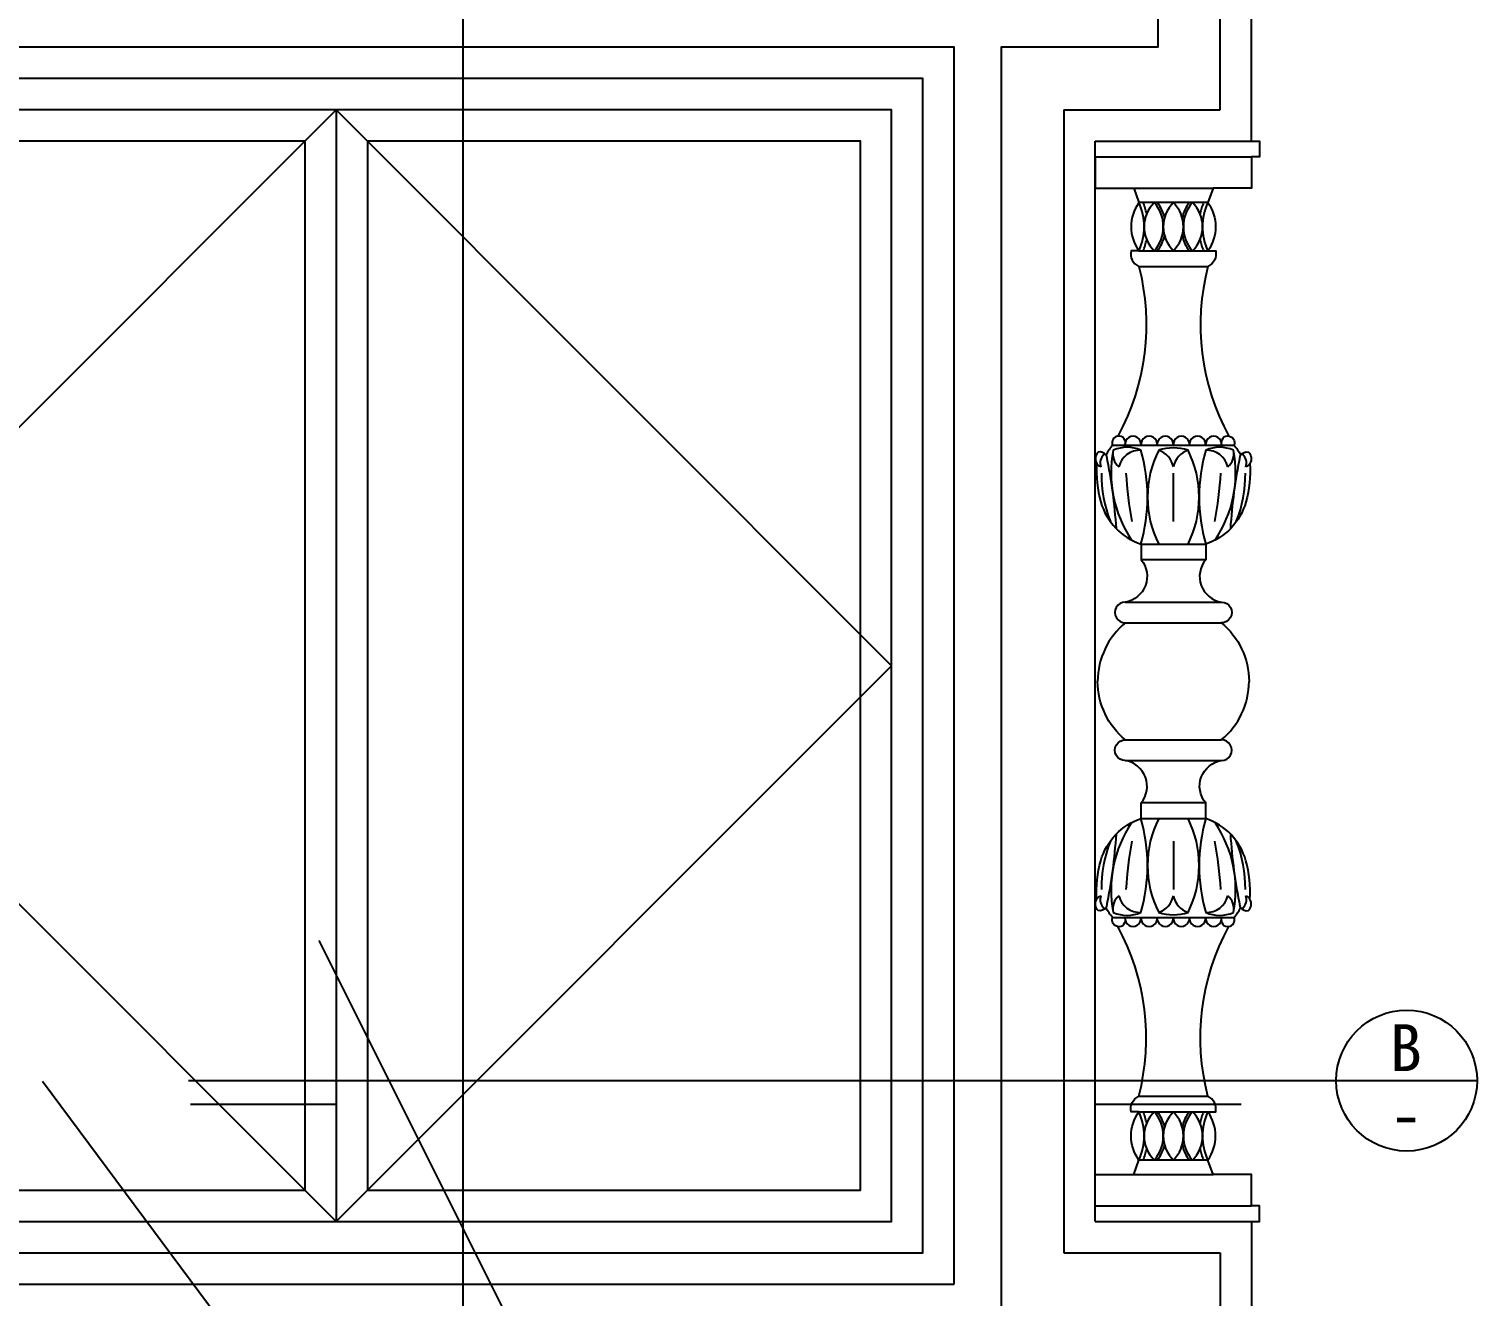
# Model space of a CAD drawing. Header units: metres. Extents: x 172 to 5375, y 420 to 6939.
# Drawn here: x 1371 to 3222, y 3840 to 5459 of the extents above; entities that cross this region are included whole.
import ezdxf

# ---------------------------------------------------------------- set-up
doc = ezdxf.new("R2010")
doc.units = ezdxf.units.M
for name, color, linetype in [('3', 3, 'Continuous'), ('4', 4, 'Continuous'), ('7', 7, 'Continuous'), ('BH', 3, 'Continuous'), ('DIM', 3, 'Continuous')]:
    doc.layers.add(name, color=color, linetype=linetype)
doc.dimstyles.get("Standard").update_dxf_attribs({"dimtxt": 2.5, "dimasz": 2.5, "dimexe": 1.25, "dimexo": 0.625, "dimtad": 1, "dimcen": 2.5, "dimazin": 3, "dimtfac": 1, "dimtmove": 0, "dimatfit": 3})

msp = doc.modelspace()

# ---------------------------------------------------------------- hatches: boundary and pattern name
at = {"layer": 'BH'}
h = msp.add_hatch(dxfattribs=at)
h.set_pattern_fill('AR-RROOF', scale=500)
h.paths.add_polyline_path([(1093.96, 3975.23), (1723.96, 3975.23), (1723.96, 5315.23), (1093.96, 5315.23)])
h.paths.add_polyline_path([(1803.96, 3975.23), (2433.96, 3975.23), (2433.96, 5315.23), (1803.96, 5315.23)])

# ---------------------------------------------------------------- linework, layer by layer
at = {"layer": '3'}
for p, q in [((1763.96, 5355.23), (1053.96, 4645.23)), ((1763.96, 5355.23), (2473.96, 4645.23)), ((1723.96, 5315.23), (1723.96, 3975.23)), ((1803.96, 5315.23), (1803.96, 3975.23)), ((2733.96, 5295.23), (2933.96, 5295.23)), ((2783.28, 5255.23), (2884.64, 5255.23)), ((2878.07, 5236.86), (2789.85, 5236.86)), ((2789.85, 5175.23), (2878.07, 5175.23)), ((2789.85, 5155.23), (2878.07, 5155.23)), ((2756.35, 4927.08), (2911.56, 4927.08)), ((2833.96, 4829.25), (2833.96, 4891.28)), ((2792.62, 4800.62), (2875.3, 4800.62)), ((2875.3, 4780.62), (2792.62, 4780.62)), ((2772.35, 4726.29), (2895.56, 4726.29)), ((2772.64, 4700.17), (2895.27, 4700.17)), ((1053.96, 4645.23), (1763.96, 3935.23)), ((2473.96, 4645.23), (1763.96, 3935.23)), ((2772.64, 4550.3), (2895.27, 4550.3)), ((2772.64, 4550.3), (2895.27, 4550.3)), ((2772.35, 4524.18), (2895.56, 4524.18)), ((2772.35, 4524.18), (2895.56, 4524.18)), ((2875.3, 4469.85), (2792.62, 4469.85)), ((2875.3, 4469.85), (2792.62, 4469.85)), ((2792.62, 4449.85), (2875.3, 4449.85)), ((2792.62, 4449.85), (2875.3, 4449.85)), ((2833.96, 4421.21), (2833.96, 4359.19)), ((2756.35, 4323.38), (2911.56, 4323.38)), ((2789.85, 4095.23), (2878.07, 4095.23)), ((2789.85, 4095.23), (2878.07, 4095.23)), ((2789.85, 4075.23), (2878.07, 4075.23)), ((2789.85, 4075.23), (2878.07, 4075.23)), ((2878.07, 4013.61), (2789.85, 4013.61)), ((2878.07, 4013.61), (2789.85, 4013.61)), ((2783.28, 3995.23), (2884.64, 3995.23)), ((2733.96, 3955.23), (2933.96, 3955.23)), ((2733.96, 3955.23), (2933.96, 3955.23))]:
    msp.add_line(p, q, dxfattribs=at)
for points in [[(1723.96, 5315.23), (1093.96, 5315.23), (1093.96, 3975.23), (1723.96, 3975.23)], [(1803.96, 3975.23), (2433.96, 3975.23), (2433.96, 5315.23), (1803.96, 5315.23)]]:
    msp.add_lwpolyline(points, dxfattribs=at)
for centre, radius, start, end in [((2723.18, 5206.04), 73.44, 335.2, 24.8), ((2723.18, 5206.04), 78.44, 12.07, 23.13), ((2839.68, 5206.04), 43.04, 134.28, 225.72), ((2774.1, 5206.04), 47.03, 319.07, 40.93), ((2774.1, 5206.04), 50.03, 13.54, 38.01), ((2864.55, 5206.04), 43.42, 134.8, 225.2), ((2803.36, 5206.04), 43.42, 314.8, 45.2), ((2893.82, 5206.04), 50.03, 141.99, 166.46), ((2893.82, 5206.04), 47.03, 139.07, 220.93), ((2828.23, 5206.04), 43.04, 314.28, 45.72), ((2944.73, 5206.04), 78.44, 156.87, 167.93), ((2944.73, 5206.04), 73.44, 155.2, 204.8), ((2723.18, 5206.04), 78.44, 336.87, 347.93), ((2774.1, 5206.04), 50.03, 321.99, 346.46), ((2893.82, 5206.04), 50.03, 193.54, 218.01), ((2944.73, 5206.04), 78.44, 192.07, 203.13), ((2774.93, 4880.96), 43.27, 65.88, 114.12), ((2764.23, 4930.2), 8.48, 338.39, 98.12), ((2782.42, 4927.98), 10.35, 355.02, 184.98), ((2803.04, 4927.98), 10.35, 355.02, 184.98), ((2823.65, 4927.98), 10.35, 355.02, 184.98), ((2833.96, 4863.4), 60.06, 71.82, 108.18), ((2844.26, 4927.98), 10.35, 355.02, 184.98), ((2864.88, 4927.98), 10.35, 355.02, 184.98), ((2885.49, 4927.98), 10.35, 355.02, 184.98), ((2892.98, 4880.96), 43.27, 65.88, 114.12), ((2903.68, 4930.2), 8.48, 81.88, 201.61), ((2755.23, 4904.2), 14.73, 132.49, 200.12), ((2746.22, 4912.54), 2.69, 50.2, 110.27), ((2746.22, 4912.54), 2.69, 3.95, 110.27), ((2051.11, 4773.34), 711.58, 3.79, 11.3), ((2905.55, 4891), 151.19, 168.76, 214.32), ((2777.94, 4915.52), 21.27, 166.57, 230.37), ((2791.15, 4893.03), 27.46, 86.94, 167.16), ((2582.07, 4860.54), 218.91, 344.11, 15.89), ((2934.14, 4860.54), 133.16, 153.26, 206.74), ((2806.14, 4893.58), 28.37, 11.3, 71.33), ((2861.78, 4893.58), 28.37, 108.67, 168.7), ((2733.77, 4860.54), 133.16, 333.26, 26.74), ((3085.84, 4860.54), 218.91, 164.11, 195.89), ((2876.76, 4893.03), 27.46, 12.84, 93.06), ((2762.37, 4891), 151.19, 325.68, 11.24), ((2889.97, 4915.52), 21.27, 309.63, 13.43), ((3616.81, 4773.34), 711.58, 168.7, 176.21), ((2921.69, 4912.54), 2.69, 69.73, 176.05), ((2912.68, 4904.2), 14.73, 339.88, 47.51), ((2745.91, 4909.73), 11.51, 212.37, 246.93), ((2899.82, 4888.78), 157.9, 179.09, 202.15), ((3334.36, 4927.07), 562.15, 183.65, 190.02), ((2333.55, 4927.07), 562.15, 349.98, 356.35), ((2768.1, 4888.78), 157.9, 337.85, 0.91), ((2922, 4909.73), 11.51, 293.07, 327.63), ((2905.55, 4359.47), 151.19, 145.68, 191.24), ((2582.07, 4389.93), 218.91, 344.11, 15.89), ((2934.14, 4389.93), 133.16, 153.26, 206.74), ((2733.77, 4389.93), 133.16, 333.26, 26.74), ((3085.84, 4389.93), 218.91, 164.11, 195.89), ((2762.37, 4359.47), 151.19, 348.76, 34.32), ((2051.11, 4477.13), 711.58, 348.7, 356.21), ((3616.81, 4477.13), 711.58, 183.79, 191.3), ((2899.82, 4361.69), 157.9, 157.85, 180.91), ((3334.36, 4323.39), 562.15, 169.98, 176.35), ((2333.55, 4323.39), 562.15, 3.65, 10.02), ((2768.1, 4361.69), 157.9, 359.09, 22.15), ((2745.91, 4340.74), 11.51, 113.07, 147.63), ((2755.23, 4346.26), 14.73, 159.88, 227.51), ((2777.94, 4334.95), 21.27, 129.63, 193.43), ((2791.15, 4357.43), 27.46, 192.84, 273.06), ((2806.14, 4356.89), 28.37, 288.67, 348.7), ((2861.78, 4356.89), 28.37, 191.3, 251.33), ((2876.76, 4357.43), 27.46, 266.94, 347.16), ((2889.97, 4334.95), 21.27, 346.57, 50.37), ((2912.68, 4346.26), 14.73, 312.49, 20.12), ((2922, 4340.74), 11.51, 32.37, 66.93), ((2746.22, 4337.93), 2.69, 249.73, 356.05), ((2746.22, 4337.93), 2.69, 249.73, 309.8), ((2921.69, 4337.93), 2.69, 183.95, 290.27), ((2774.93, 4369.51), 43.27, 245.88, 294.12), ((2764.23, 4320.26), 8.48, 261.88, 21.61), ((2782.42, 4322.49), 10.35, 175.02, 4.98), ((2803.04, 4322.49), 10.35, 175.02, 4.98), ((2823.65, 4322.49), 10.35, 175.02, 4.98), ((2833.96, 4387.07), 60.06, 251.82, 288.18), ((2844.26, 4322.49), 10.35, 175.02, 4.98), ((2864.88, 4322.49), 10.35, 175.02, 4.98), ((2885.49, 4322.49), 10.35, 175.02, 4.98), ((2892.98, 4369.51), 43.27, 245.88, 294.12), ((2903.68, 4320.26), 8.48, 158.39, 278.12), ((2723.18, 4044.42), 73.44, 335.2, 24.8), ((2723.18, 4044.42), 78.44, 12.07, 23.13), ((2839.68, 4044.42), 43.04, 134.28, 225.72), ((2774.1, 4044.42), 47.03, 319.07, 40.93), ((2774.1, 4044.42), 50.03, 13.54, 38.01), ((2864.55, 4044.42), 43.42, 134.8, 225.2), ((2803.36, 4044.42), 43.42, 314.8, 45.2), ((2893.82, 4044.42), 50.03, 141.99, 166.46), ((2893.82, 4044.42), 47.03, 139.07, 220.93), ((2828.23, 4044.42), 43.04, 314.28, 45.72), ((2944.73, 4044.42), 78.44, 156.87, 167.93), ((2944.73, 4044.42), 73.44, 155.2, 204.8), ((2723.18, 4044.42), 78.44, 336.87, 347.93), ((2774.1, 4044.42), 50.03, 321.99, 346.46), ((2893.82, 4044.42), 50.03, 193.54, 218.01), ((2944.73, 4044.42), 78.44, 192.07, 203.13)]:
    msp.add_arc(centre, radius, start, end, dxfattribs=at)
at = {"layer": '4'}
for p, q in [((2933.96, 5315.23), (2933.96, 5615.23)), ((2893.96, 5355.23), (2893.96, 5575.23)), ((1763.96, 5355.23), (1763.96, 3935.23)), ((2693.96, 5355.23), (2693.96, 3895.23)), ((2693.96, 5355.23), (2893.96, 5355.23)), ((2733.96, 3935.23), (2733.96, 5315.23)), ((2733.96, 5315.23), (2933.96, 5315.23)), ((2733.96, 3935.23), (2933.96, 3935.23)), ((2933.96, 3935.23), (2933.96, 3635.23)), ((2693.96, 3895.23), (2893.96, 3895.23)), ((2893.96, 3895.23), (2893.96, 3675.23))]:
    msp.add_line(p, q, dxfattribs=at)
for points in [[(1013.96, 3895.23), (2513.96, 3895.23), (2513.96, 5395.23), (1013.96, 5395.23)], [(1053.96, 3935.23), (2473.96, 3935.23), (2473.96, 5355.23), (1053.96, 5355.23)]]:
    msp.add_lwpolyline(points, close=True, dxfattribs=at)
for points in [[(2933.96, 5315.23), (2943.96, 5315.23), (2943.96, 5295.23), (2933.96, 5295.23), (2933.96, 5255.23), (2884.64, 5255.23), (2878.07, 5236.86, -0.32), (2878.07, 5175.23), (2888.07, 5175.23, -0.35), (2878.07, 5155.23, 0.19), (2904.88, 4938.6, -0.49), (2911.56, 4927.08, -0.04), (2919.97, 4914.6, -0.27), (2929.82, 4918.17, -0.36), (2931.72, 4903.56, -0.09), (2926.61, 4854.33, -0.25), (2875.3, 4800.62), (2875.3, 4780.62, 0.58), (2895.56, 4726.29, -1.01), (2895.27, 4700.17, -0.22), (2930.78, 4625.23)], [(2733.96, 5295.23), (2733.96, 5255.23), (2783.28, 5255.23), (2789.85, 5236.86, 0.32), (2789.85, 5175.23), (2779.85, 5175.23, 0.35), (2789.85, 5155.23, -0.19), (2763.04, 4938.6, 0.49), (2756.35, 4927.08, 0.04), (2747.94, 4914.6, 0.27), (2738.09, 4918.17, 0.36), (2736.19, 4903.56, 0.09), (2741.3, 4854.33, 0.25), (2792.62, 4800.62), (2792.62, 4780.62, -0.58), (2772.35, 4726.29, 1.01), (2772.64, 4700.17, 0.22), (2737.13, 4625.23)], [(2733.96, 3955.23), (2733.96, 3995.23), (2783.28, 3995.23), (2789.85, 4013.61, -0.32), (2789.85, 4075.23), (2779.85, 4075.23, -0.35), (2789.85, 4095.23, 0.19), (2763.04, 4311.87, -0.49), (2756.35, 4323.38, -0.04), (2747.94, 4335.86, -0.27), (2738.09, 4332.29, -0.36), (2736.19, 4346.9, -0.09), (2741.3, 4396.13, -0.25), (2792.62, 4449.85), (2792.62, 4469.85, 0.58), (2772.35, 4524.18, -1.01), (2772.64, 4550.3, -0.22), (2737.13, 4625.23)], [(2933.96, 3935.23), (2943.96, 3935.23), (2943.96, 3955.23), (2933.96, 3955.23), (2933.96, 3995.23), (2884.64, 3995.23), (2878.07, 4013.61, 0.32), (2878.07, 4075.23), (2888.07, 4075.23, 0.35), (2878.07, 4095.23, -0.19), (2904.88, 4311.87, 0.49), (2911.56, 4323.38, 0.04), (2919.97, 4335.86, 0.27), (2929.82, 4332.29, 0.36), (2931.72, 4346.9, 0.09), (2926.61, 4396.13, 0.25), (2875.3, 4449.85), (2875.3, 4469.85, -0.58), (2895.56, 4524.18, 1.01), (2895.27, 4550.3, 0.22), (2930.78, 4625.23)]]:
    msp.add_lwpolyline(points, format="xyb", dxfattribs=at)
at = {"layer": '7'}
for points in [[(913.96, 3815.23), (913.96, 5435.23), (713.96, 5435.23), (713.96, 5495.23), (2813.96, 5495.23), (2813.96, 5435.23), (2613.96, 5435.23), (2613.96, 3815.23), (2813.96, 3815.23), (2813.96, 3755.23), (2613.96, 3755.23), (2613.96, 3795.23), (913.96, 3795.23), (913.96, 3755.23), (713.96, 3755.23), (713.96, 3815.23), (913.96, 3815.23)], [(2553.96, 3855.23), (2553.96, 5435.23), (973.96, 5435.23), (973.96, 3855.23), (2553.96, 3855.23)]]:
    msp.add_lwpolyline(points, dxfattribs=at)
at = {"layer": 'DIM'}
msp.add_line((1575.3, 4115.15), (3042.07, 4115.15), dxfattribs=at)
for points in [[(1926.27, 3604.29), (1926.27, 6848.68), (2110.72, 6848.68)], [(3042.07, 4115.15), (3222.07, 4115.15)], [(1578.1, 4085.15), (1764.74, 4085.15)], [(2734.13, 4085.15), (2920.77, 4085.15)]]:
    msp.add_lwpolyline(points, dxfattribs=at)
msp.add_circle((3132.07, 4115.15), 90, dxfattribs=at)

# ---------------------------------------------------------------- texts
for s, p in [('B', (3110.67, 4127.21)), ('-', (3110.92, 4041.95))]:
    msp.add_text(s, height=60, dxfattribs=at).set_placement(p)

# ---------------------------------------------------------------- leaders
for points in [[(1741.93, 4294.25), (2367.59, 3044.47)], [(1388.57, 4114.46), (2311.14, 2874.3)]]:
    msp.add_leader(points, dimstyle='Standard', dxfattribs=at)

doc.saveas('drawing.dxf')
